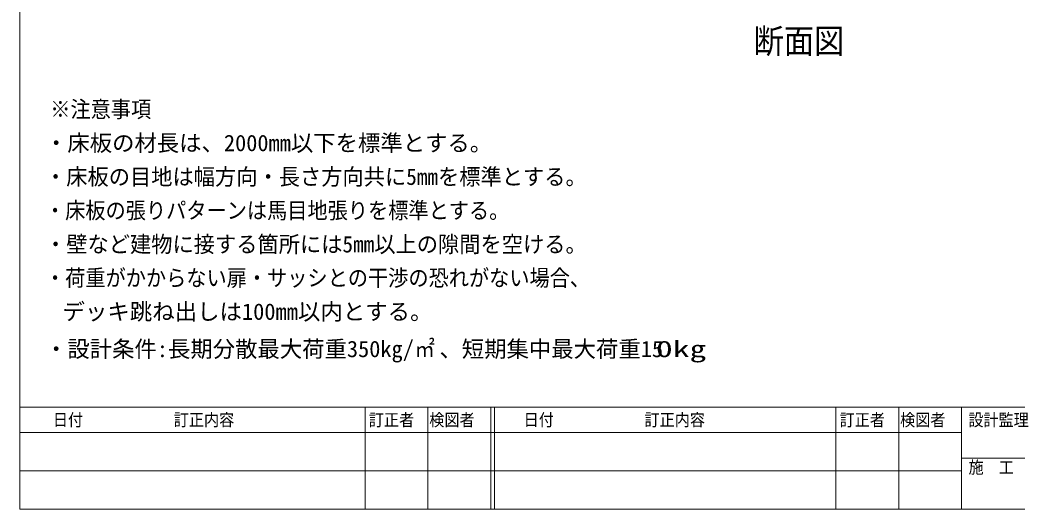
# Model space of a CAD drawing. Units: millimetres, scale not verified. Extents: x -4131 to 4169, y -981 to 998.
# Drawn here: x 69 to 704, y -981 to -669 of the extents above; entities that cross this region are included whole.
import ezdxf
from ezdxf.enums import TextEntityAlignment as Align

# ---------------------------------------------------------------- set-up
doc = ezdxf.new("R2010")
doc.units = ezdxf.units.MM
doc.header["$LTSCALE"] = 10
doc.layers.add('0-0_図枠', color=7, linetype='Continuous', lineweight=9)
doc.layers.add('0-2_文字', color=4, linetype='Continuous', lineweight=9)
doc.styles.add('ＭＳ ゴシック', font='')
doc.styles.get('ＭＳ ゴシック').set_extended_font_data('MS Gothic')

msp = doc.modelspace()

# ---------------------------------------------------------------- linework, layer by layer
at = {"layer": '0-0_図枠'}
for p, q in [((289.05, -915.79), (289.05, -980.79)), ((329.05, -915.79), (329.05, -980.79)), ((369.05, -915.79), (369.05, -980.79)), ((371.55, -915.79), (371.55, -980.79)), ((589.05, -915.79), (589.05, -980.79)), ((629.05, -915.79), (629.05, -980.79)), ((669.05, -915.79), (669.05, -980.79)), ((69.05, -932.04), (669.05, -932.04)), ((669.05, -948.29), (1019.05, -948.29)), ((69.05, -956.42), (669.05, -956.42))]:
    msp.add_line(p, q, dxfattribs=at)
at = {"layer": '0-0_図枠', "color": 5}
for points in [[(69.05, 384.21), (2069.05, 384.21), (2069.05, -915.79), (69.05, -915.79)], [(69.05, -915.79), (2069.05, -915.79), (2069.05, -980.79), (69.05, -980.79)]]:
    msp.add_lwpolyline(points, close=True, dxfattribs=at)

# ---------------------------------------------------------------- texts
at = {"layer": '0-0_図枠', "style": 'ＭＳ ゴシック', "width": 0.9}
for s, p in [('日付\u3000\u3000\u3000\u3000\u3000\u3000訂正内容', (90.03, -930.21)), ('訂正者\u3000検図者', (291.4, -930.25)), ('日付\u3000\u3000\u3000\u3000\u3000\u3000訂正内容', (390.03, -930.21)), ('訂正者\u3000検図者', (591.4, -930.25)), ('設計監理', (673.43, -930.25)), ('施\u3000工', (673.55, -960.48))]:
    msp.add_text(s, height=7.845, dxfattribs=at).set_placement(p, align=Align.BOTTOM_LEFT)
at = {"layer": '0-2_文字', "style": 'ＭＳ ゴシック'}
for s, height, width, p in [('断面図', 15.69, 0.9, (536.58, -695.13)), ('※注意事項', 10.48, 0.9, (88.38, -734.37)), ('・床板の目地は幅方向・長さ方向共に5mmを標準とする。', 10.45, 0.95, (85.01, -777.38)), ('・床板の張りパターンは馬目地張りを標準とする。', 10.48, 0.9, (85.01, -798.89)), ('・壁など建物に接する箇所には5mm以上の隙間を空ける。', 10.45, 0.95, (85.01, -820.38)), ('・荷重がかからない扉・サッシとの干渉の恐れがない場合、', 10.48, 0.9, (85.01, -841.84)), ('㎡', 10.48, 0.9, (320.6, -887.13)), ('0kg', 10.48, 1.5, (474.36, -887.13))]:
    msp.add_text(s, height=height, dxfattribs=dict(at, width=width)).set_placement(p, align=Align.BOTTOM_LEFT)
for s, height, p in [('・床板の材長は、2000mm以下を標準とする。', 10.45, (85.01, -755.88)), (' デッキ跳ね出しは100mm以内とする。', 10.48, (89.05, -863.36)), ('・設計条件:長期分散最大荷重350kg/', 10.45, (85.01, -887.13)), ('、短期集中最大荷重15', 10.45, (336.4, -887.13))]:
    msp.add_text(s, height=height, dxfattribs=at).set_placement(p, align=Align.BOTTOM_LEFT)

doc.saveas('drawing.dxf')
